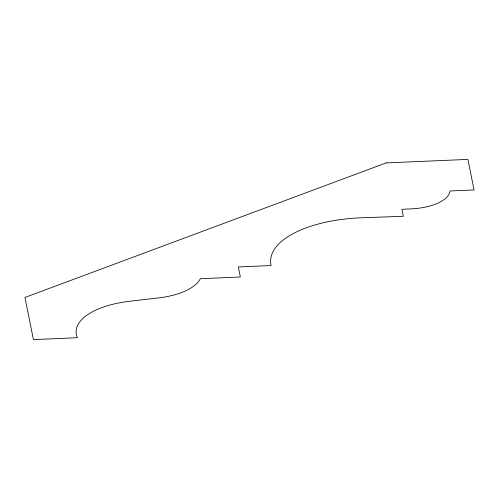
<?xml version="1.0" encoding="UTF-8"?>
<svg xmlns="http://www.w3.org/2000/svg" width="499" height="499" viewBox="0 0 499 499"><rect width="100%" height="100%" fill="white"/><g stroke="black" fill="none" stroke-linecap="round" stroke-linejoin="round"><path stroke-width="0.75" d="M386.176 162.905L24.95 297.46L33.421 339.594L77.376 337.711A71.426 31.312 -0.3 0 1 129.908 301.228L158.264 297.947A57.628 25.262 -0.3 0 0 200.342 278.716L240.35 277.007L238.329 266.953L271.1 265.549A98.484 43.17 -0.3 0 1 363.235 217.714L403.323 216.298L401.913 209.293L411.407 208.881A43.201 18.937 -0.3 0 0 450.048 190.986L474.05 189.957L467.912 159.406L386.176 162.905"/></g></svg>
